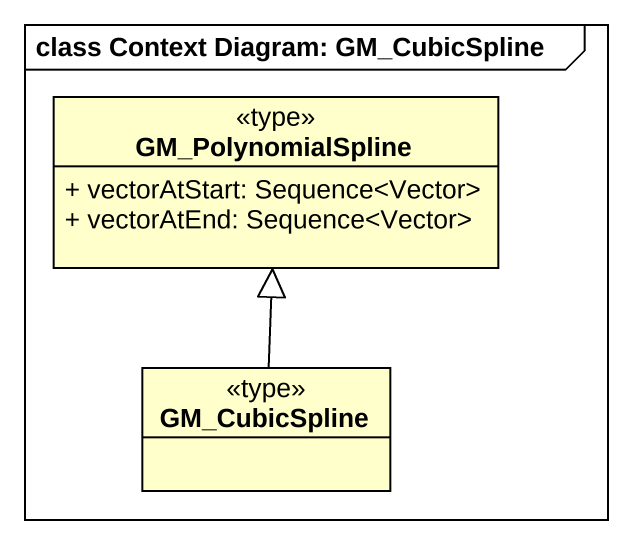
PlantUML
@startuml
mainframe class Context Diagram: GM_CubicSpline
hide circle
hide empty members
skinparam classAttributeIconSize 0
class GM_PolynomialSpline <<type>> {
  + vectorAtStart: Sequence<Vector>
  + vectorAtEnd: Sequence<Vector>
}
class GM_CubicSpline <<type>>
GM_CubicSpline -up-|> GM_PolynomialSpline
@enduml
